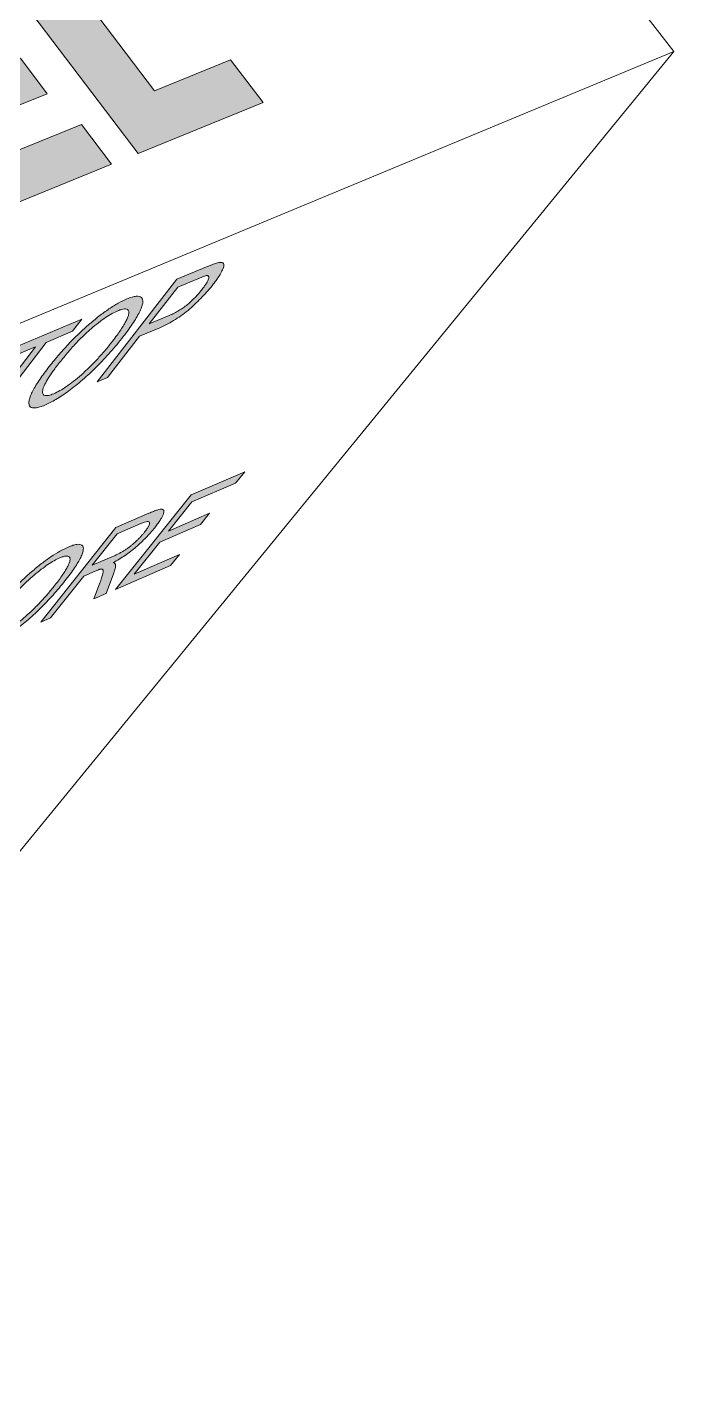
# Model space of a CAD drawing. Header units: millimetres. Extents: x 63.4 to 146.5, y -188.5 to -109.4.
# Drawn here: x 125.65 to 146.45, y -188.48 to -145.03 of the extents above; entities that cross this region are included whole.
import ezdxf

# ---------------------------------------------------------------- set-up
doc = ezdxf.new("R2010")
doc.units = ezdxf.units.MM
doc.header["$MEASUREMENT"] = 0
doc.layers.add('Ebene 1', color=7, linetype='Continuous', lineweight=0)

# ---------------------------------------------------------------- blocks, each defined once
blk = doc.blocks.new('Block_7')
at = {"layer": 'Ebene 1', "true_color": 0x1d1d1b, "transparency": 33554687}
h = blk.add_hatch(color=250, dxfattribs=at)
h.dxf.hatch_style = 2
edge = h.paths.add_edge_path()
edge.add_spline(control_points=[(131.417, -152.744), (131.417, -152.744), (130.463, -153.144), (130.463, -153.144), (130.463, -153.144), (127.901, -156.442), (127.901, -156.442), (127.901, -156.442), (128.233, -156.302), (128.233, -156.302), (128.233, -156.302), (129.267, -154.972), (129.267, -154.972), (129.267, -154.972), (129.913, -154.7), (129.913, -154.7), (130.002, -154.662), (130.088, -154.622), (130.173, -154.578), (130.257, -154.534), (130.34, -154.487), (130.42, -154.437), (130.501, -154.386), (130.579, -154.333), (130.655, -154.276), (130.732, -154.219), (130.806, -154.159), (130.879, -154.096), (130.95, -154.033), (131.02, -153.97), (131.087, -153.906), (131.154, -153.841), (131.22, -153.776), (131.283, -153.709), (131.346, -153.643), (131.407, -153.575), (131.467, -153.507), (131.526, -153.438), (131.583, -153.369), (131.638, -153.298), (131.67, -153.257), (131.7, -153.218), (131.728, -153.179), (131.756, -153.141), (131.781, -153.105), (131.804, -153.069), (131.828, -153.034), (131.849, -153.001), (131.867, -152.969), (131.886, -152.936), (131.902, -152.906), (131.916, -152.877), (131.93, -152.848), (131.942, -152.821), (131.951, -152.797), (131.961, -152.772), (131.967, -152.75), (131.972, -152.73), (131.976, -152.711), (131.977, -152.693), (131.976, -152.679), (131.975, -152.664), (131.971, -152.651), (131.965, -152.641), (131.959, -152.631), (131.951, -152.622), (131.94, -152.616), (131.929, -152.61), (131.916, -152.605), (131.9, -152.603), (131.884, -152.601), (131.866, -152.602), (131.845, -152.604), (131.824, -152.606), (131.8, -152.61), (131.774, -152.617), (131.756, -152.621), (131.736, -152.626), (131.712, -152.633), (131.688, -152.641), (131.661, -152.649), (131.632, -152.66), (131.602, -152.67), (131.569, -152.683), (131.534, -152.697), (131.498, -152.711), (131.459, -152.726), (131.417, -152.744)], knot_values=[0, 0, 0, 0, 1, 1, 1, 2, 2, 2, 3, 3, 3, 4, 4, 4, 5, 5, 5, 6, 6, 6, 7, 7, 7, 8, 8, 8, 9, 9, 9, 10, 10, 10, 11, 11, 11, 12, 12, 12, 13, 13, 13, 14, 14, 14, 15, 15, 15, 16, 16, 16, 17, 17, 17, 18, 18, 18, 19, 19, 19, 20, 20, 20, 21, 21, 21, 22, 22, 22, 23, 23, 23, 24, 24, 24, 25, 25, 25, 26, 26, 26, 27, 27, 27, 28, 28, 28, 29, 29, 29, 29], degree=3, periodic=0)
edge.add_line((131.417, -152.744), (131.417, -152.744))
edge = h.paths.add_edge_path()
edge.add_spline(control_points=[(129.571, -154.581), (129.571, -154.581), (130.492, -153.396), (130.492, -153.396), (130.492, -153.396), (131.139, -153.125), (131.139, -153.125), (131.177, -153.109), (131.211, -153.095), (131.242, -153.083), (131.273, -153.071), (131.3, -153.061), (131.324, -153.053), (131.348, -153.044), (131.369, -153.038), (131.386, -153.033), (131.403, -153.028), (131.417, -153.025), (131.428, -153.024), (131.443, -153.023), (131.455, -153.025), (131.465, -153.029), (131.475, -153.033), (131.482, -153.039), (131.487, -153.049), (131.492, -153.058), (131.494, -153.069), (131.493, -153.083), (131.493, -153.097), (131.49, -153.114), (131.484, -153.133), (131.478, -153.152), (131.469, -153.173), (131.458, -153.196), (131.446, -153.219), (131.432, -153.244), (131.416, -153.271), (131.399, -153.298), (131.38, -153.327), (131.358, -153.358), (131.336, -153.389), (131.311, -153.422), (131.284, -153.457), (131.247, -153.505), (131.209, -153.551), (131.17, -153.596), (131.131, -153.64), (131.092, -153.683), (131.052, -153.725), (131.012, -153.767), (130.971, -153.807), (130.929, -153.846), (130.888, -153.884), (130.846, -153.921), (130.803, -153.957), (130.76, -153.993), (130.715, -154.027), (130.669, -154.06), (130.623, -154.092), (130.576, -154.123), (130.528, -154.152), (130.48, -154.181), (130.43, -154.209), (130.379, -154.234), (130.328, -154.26), (130.276, -154.284), (130.222, -154.307), (130.222, -154.307), (129.571, -154.581), (129.571, -154.581)], knot_values=[0, 0, 0, 0, 1, 1, 1, 2, 2, 2, 3, 3, 3, 4, 4, 4, 5, 5, 5, 6, 6, 6, 7, 7, 7, 8, 8, 8, 9, 9, 9, 10, 10, 10, 11, 11, 11, 12, 12, 12, 13, 13, 13, 14, 14, 14, 15, 15, 15, 16, 16, 16, 17, 17, 17, 18, 18, 18, 19, 19, 19, 20, 20, 20, 21, 21, 21, 22, 22, 22, 23, 23, 23, 23], degree=3, periodic=0)
edge.add_line((129.571, -154.581), (129.571, -154.581))
h = blk.add_hatch(color=250, dxfattribs=at)
h.dxf.hatch_style = 2
edge = h.paths.add_edge_path()
edge.add_spline(control_points=[(128.861, -153.775), (128.771, -153.813), (128.678, -153.859), (128.581, -153.913), (128.484, -153.967), (128.384, -154.029), (128.28, -154.099), (128.176, -154.169), (128.069, -154.248), (127.958, -154.334), (127.848, -154.42), (127.734, -154.514), (127.617, -154.615), (127.5, -154.718), (127.384, -154.825), (127.27, -154.936), (127.155, -155.047), (127.042, -155.162), (126.931, -155.282), (126.819, -155.401), (126.709, -155.525), (126.601, -155.654), (126.492, -155.782), (126.385, -155.915), (126.28, -156.052), (126.224, -156.125), (126.172, -156.195), (126.124, -156.263), (126.075, -156.331), (126.031, -156.397), (125.991, -156.46), (125.95, -156.524), (125.913, -156.585), (125.881, -156.643), (125.848, -156.702), (125.819, -156.758), (125.793, -156.812), (125.768, -156.867), (125.748, -156.917), (125.734, -156.962), (125.719, -157.007), (125.71, -157.047), (125.707, -157.083), (125.703, -157.119), (125.705, -157.15), (125.712, -157.177), (125.72, -157.203), (125.733, -157.225), (125.751, -157.242), (125.77, -157.259), (125.793, -157.271), (125.822, -157.277), (125.851, -157.283), (125.885, -157.284), (125.925, -157.28), (125.964, -157.276), (126.008, -157.266), (126.058, -157.251), (126.107, -157.237), (126.162, -157.216), (126.221, -157.191), (126.276, -157.168), (126.333, -157.141), (126.392, -157.111), (126.451, -157.08), (126.513, -157.046), (126.577, -157.008), (126.641, -156.969), (126.707, -156.927), (126.776, -156.882), (126.845, -156.836), (126.916, -156.786), (126.989, -156.732), (127.062, -156.678), (127.137, -156.622), (127.211, -156.562), (127.285, -156.503), (127.36, -156.44), (127.435, -156.375), (127.51, -156.31), (127.586, -156.242), (127.662, -156.171), (127.738, -156.1), (127.814, -156.026), (127.891, -155.95), (127.967, -155.873), (128.042, -155.796), (128.116, -155.718), (128.189, -155.64), (128.262, -155.561), (128.332, -155.481), (128.403, -155.401), (128.472, -155.32), (128.54, -155.238), (128.608, -155.156), (128.675, -155.073), (128.74, -154.989), (128.803, -154.907), (128.863, -154.828), (128.917, -154.752), (128.972, -154.677), (129.022, -154.604), (129.067, -154.535), (129.113, -154.466), (129.153, -154.401), (129.189, -154.338), (129.225, -154.276), (129.256, -154.218), (129.281, -154.163), (129.307, -154.108), (129.328, -154.058), (129.343, -154.012), (129.357, -153.967), (129.367, -153.926), (129.371, -153.89), (129.374, -153.854), (129.373, -153.822), (129.365, -153.796), (129.358, -153.769), (129.344, -153.747), (129.325, -153.731), (129.307, -153.713), (129.284, -153.702), (129.255, -153.695), (129.227, -153.688), (129.193, -153.686), (129.154, -153.69), (129.116, -153.694), (129.072, -153.703), (129.023, -153.717), (128.974, -153.731), (128.92, -153.75), (128.861, -153.775)], knot_values=[0, 0, 0, 0, 1, 1, 1, 2, 2, 2, 3, 3, 3, 4, 4, 4, 5, 5, 5, 6, 6, 6, 7, 7, 7, 8, 8, 8, 9, 9, 9, 10, 10, 10, 11, 11, 11, 12, 12, 12, 13, 13, 13, 14, 14, 14, 15, 15, 15, 16, 16, 16, 17, 17, 17, 18, 18, 18, 19, 19, 19, 20, 20, 20, 21, 21, 21, 22, 22, 22, 23, 23, 23, 24, 24, 24, 25, 25, 25, 26, 26, 26, 27, 27, 27, 28, 28, 28, 29, 29, 29, 30, 30, 30, 31, 31, 31, 32, 32, 32, 33, 33, 33, 34, 34, 34, 35, 35, 35, 36, 36, 36, 37, 37, 37, 38, 38, 38, 39, 39, 39, 40, 40, 40, 41, 41, 41, 42, 42, 42, 43, 43, 43, 44, 44, 44, 44], degree=3, periodic=0)
edge.add_line((128.861, -153.775), (128.861, -153.775))
edge = h.paths.add_edge_path()
edge.add_spline(control_points=[(126.505, -156.823), (126.443, -156.849), (126.389, -156.867), (126.343, -156.877), (126.297, -156.887), (126.259, -156.889), (126.229, -156.883), (126.199, -156.876), (126.177, -156.862), (126.164, -156.839), (126.15, -156.817), (126.144, -156.786), (126.146, -156.747), (126.149, -156.707), (126.161, -156.66), (126.182, -156.605), (126.204, -156.55), (126.234, -156.489), (126.274, -156.419), (126.313, -156.35), (126.362, -156.273), (126.42, -156.188), (126.479, -156.104), (126.546, -156.012), (126.623, -155.911), (126.719, -155.788), (126.813, -155.67), (126.906, -155.559), (126.999, -155.448), (127.091, -155.343), (127.181, -155.245), (127.271, -155.147), (127.36, -155.055), (127.447, -154.971), (127.534, -154.886), (127.62, -154.808), (127.704, -154.737), (127.788, -154.665), (127.87, -154.599), (127.948, -154.539), (128.027, -154.478), (128.102, -154.424), (128.174, -154.376), (128.246, -154.327), (128.315, -154.284), (128.381, -154.248), (128.447, -154.211), (128.51, -154.18), (128.569, -154.155), (128.612, -154.137), (128.65, -154.124), (128.685, -154.114), (128.719, -154.104), (128.75, -154.098), (128.777, -154.096), (128.804, -154.095), (128.827, -154.097), (128.847, -154.103), (128.866, -154.108), (128.882, -154.118), (128.895, -154.132), (128.907, -154.145), (128.915, -154.163), (128.919, -154.184), (128.922, -154.205), (128.922, -154.229), (128.917, -154.258), (128.912, -154.286), (128.903, -154.319), (128.89, -154.354), (128.876, -154.39), (128.859, -154.429), (128.837, -154.472), (128.816, -154.515), (128.79, -154.561), (128.761, -154.61), (128.732, -154.66), (128.699, -154.712), (128.662, -154.767), (128.625, -154.822), (128.585, -154.88), (128.54, -154.941), (128.496, -155.002), (128.448, -155.065), (128.396, -155.132), (128.314, -155.239), (128.231, -155.341), (128.148, -155.44), (128.065, -155.538), (127.982, -155.632), (127.898, -155.722), (127.815, -155.812), (127.731, -155.898), (127.647, -155.981), (127.563, -156.063), (127.478, -156.141), (127.394, -156.215), (127.308, -156.29), (127.226, -156.359), (127.146, -156.421), (127.067, -156.484), (126.99, -156.54), (126.916, -156.591), (126.842, -156.642), (126.771, -156.686), (126.702, -156.725), (126.634, -156.763), (126.568, -156.796), (126.505, -156.823)], knot_values=[0, 0, 0, 0, 1, 1, 1, 2, 2, 2, 3, 3, 3, 4, 4, 4, 5, 5, 5, 6, 6, 6, 7, 7, 7, 8, 8, 8, 9, 9, 9, 10, 10, 10, 11, 11, 11, 12, 12, 12, 13, 13, 13, 14, 14, 14, 15, 15, 15, 16, 16, 16, 17, 17, 17, 18, 18, 18, 19, 19, 19, 20, 20, 20, 21, 21, 21, 22, 22, 22, 23, 23, 23, 24, 24, 24, 25, 25, 25, 26, 26, 26, 27, 27, 27, 28, 28, 28, 29, 29, 29, 30, 30, 30, 31, 31, 31, 32, 32, 32, 33, 33, 33, 34, 34, 34, 35, 35, 35, 36, 36, 36, 36], degree=3, periodic=0)
edge.add_line((126.505, -156.823), (126.505, -156.823))
h = blk.add_hatch(color=250, dxfattribs=at)
h.dxf.hatch_style = 2
h.paths.add_polyline_path([(127.412, -154.423), (125.37, -155.279), (125.07, -155.673), (125.92, -155.316), (123.689, -158.226), (124.029, -158.083), (126.261, -155.172), (127.11, -154.816), (127.412, -154.423)])
h = blk.add_hatch(color=250, dxfattribs=at)
h.dxf.hatch_style = 2
h.paths.add_polyline_path([(132.647, -159.334), (130.924, -160.08), (128.496, -163.119), (130.262, -162.348), (130.548, -161.991), (129.094, -162.626), (129.917, -161.597), (131.23, -161.026), (131.514, -160.671), (130.201, -161.242), (130.949, -160.307), (132.355, -159.697), (132.647, -159.334)])
h = blk.add_hatch(color=250, dxfattribs=at)
h.dxf.hatch_style = 2
edge = h.paths.add_edge_path()
edge.add_spline(control_points=[(129.566, -160.668), (129.566, -160.668), (128.5, -161.13), (128.5, -161.13), (128.5, -161.13), (126.088, -164.172), (126.088, -164.172), (126.088, -164.172), (126.404, -164.034), (126.404, -164.034), (126.404, -164.034), (127.47, -162.691), (127.47, -162.691), (127.47, -162.691), (127.839, -162.531), (127.839, -162.531), (127.859, -162.522), (127.878, -162.514), (127.895, -162.507), (127.912, -162.5), (127.927, -162.494), (127.941, -162.489), (127.954, -162.484), (127.966, -162.48), (127.976, -162.477), (127.987, -162.473), (127.995, -162.471), (128.002, -162.47), (128.012, -162.468), (128.021, -162.467), (128.029, -162.467), (128.037, -162.466), (128.044, -162.467), (128.051, -162.469), (128.058, -162.47), (128.064, -162.472), (128.069, -162.475), (128.074, -162.478), (128.079, -162.482), (128.083, -162.486), (128.088, -162.491), (128.091, -162.497), (128.093, -162.505), (128.095, -162.512), (128.096, -162.522), (128.096, -162.533), (128.096, -162.544), (128.095, -162.557), (128.092, -162.571), (128.09, -162.586), (128.087, -162.602), (128.082, -162.62), (128.078, -162.637), (128.073, -162.657), (128.067, -162.679), (128.06, -162.701), (128.053, -162.725), (128.044, -162.751), (128.036, -162.778), (128.026, -162.806), (128.015, -162.837), (128.004, -162.868), (127.992, -162.901), (127.979, -162.936), (127.979, -162.936), (127.796, -163.425), (127.796, -163.425), (127.796, -163.425), (128.191, -163.253), (128.191, -163.253), (128.191, -163.253), (128.43, -162.614), (128.43, -162.614), (128.442, -162.582), (128.452, -162.552), (128.461, -162.524), (128.469, -162.497), (128.476, -162.471), (128.481, -162.447), (128.486, -162.423), (128.489, -162.401), (128.49, -162.381), (128.491, -162.36), (128.491, -162.342), (128.489, -162.326), (128.489, -162.317), (128.487, -162.31), (128.484, -162.303), (128.48, -162.296), (128.476, -162.29), (128.47, -162.284), (128.464, -162.279), (128.457, -162.273), (128.448, -162.269), (128.44, -162.264), (128.43, -162.26), (128.42, -162.256), (128.485, -162.221), (128.55, -162.184), (128.613, -162.146), (128.676, -162.107), (128.738, -162.067), (128.799, -162.025), (128.86, -161.983), (128.92, -161.94), (128.979, -161.895), (129.038, -161.849), (129.096, -161.802), (129.152, -161.754), (129.209, -161.705), (129.264, -161.655), (129.318, -161.605), (129.371, -161.555), (129.423, -161.504), (129.474, -161.452), (129.524, -161.4), (129.572, -161.348), (129.619, -161.295), (129.666, -161.242), (129.711, -161.188), (129.754, -161.134), (129.788, -161.092), (129.818, -161.052), (129.846, -161.014), (129.874, -160.976), (129.899, -160.939), (129.921, -160.904), (129.943, -160.87), (129.963, -160.837), (129.979, -160.805), (129.996, -160.774), (130.01, -160.744), (130.022, -160.716), (130.033, -160.689), (130.041, -160.665), (130.045, -160.644), (130.049, -160.622), (130.05, -160.604), (130.047, -160.589), (130.045, -160.575), (130.039, -160.563), (130.029, -160.555), (130.019, -160.546), (130.006, -160.541), (129.99, -160.539), (129.973, -160.537), (129.951, -160.539), (129.925, -160.543), (129.899, -160.548), (129.869, -160.555), (129.834, -160.566), (129.798, -160.577), (129.759, -160.591), (129.714, -160.608), (129.67, -160.625), (129.62, -160.645), (129.566, -160.668)], knot_values=[0, 0, 0, 0, 1, 1, 1, 2, 2, 2, 3, 3, 3, 4, 4, 4, 5, 5, 5, 6, 6, 6, 7, 7, 7, 8, 8, 8, 9, 9, 9, 10, 10, 10, 11, 11, 11, 12, 12, 12, 13, 13, 13, 14, 14, 14, 15, 15, 15, 16, 16, 16, 17, 17, 17, 18, 18, 18, 19, 19, 19, 20, 20, 20, 21, 21, 21, 22, 22, 22, 23, 23, 23, 24, 24, 24, 25, 25, 25, 26, 26, 26, 27, 27, 27, 28, 28, 28, 29, 29, 29, 30, 30, 30, 31, 31, 31, 32, 32, 32, 33, 33, 33, 34, 34, 34, 35, 35, 35, 36, 36, 36, 37, 37, 37, 38, 38, 38, 39, 39, 39, 40, 40, 40, 41, 41, 41, 42, 42, 42, 43, 43, 43, 44, 44, 44, 45, 45, 45, 46, 46, 46, 47, 47, 47, 48, 48, 48, 49, 49, 49, 50, 50, 50, 51, 51, 51, 52, 52, 52, 52], degree=3, periodic=0)
edge.add_line((129.566, -160.668), (129.566, -160.668))
edge = h.paths.add_edge_path()
edge.add_spline(control_points=[(127.745, -162.344), (127.745, -162.344), (128.549, -161.331), (128.549, -161.331), (128.549, -161.331), (129.309, -161.002), (129.309, -161.002), (129.354, -160.982), (129.393, -160.967), (129.427, -160.956), (129.461, -160.946), (129.49, -160.939), (129.513, -160.936), (129.536, -160.934), (129.554, -160.936), (129.567, -160.942), (129.58, -160.948), (129.587, -160.958), (129.59, -160.972), (129.592, -160.987), (129.59, -161.004), (129.584, -161.024), (129.578, -161.044), (129.568, -161.066), (129.555, -161.091), (129.541, -161.117), (129.524, -161.145), (129.503, -161.175), (129.482, -161.206), (129.457, -161.24), (129.428, -161.276), (129.408, -161.301), (129.387, -161.326), (129.366, -161.35), (129.344, -161.375), (129.322, -161.4), (129.298, -161.425), (129.275, -161.45), (129.25, -161.476), (129.225, -161.501), (129.199, -161.527), (129.173, -161.552), (129.145, -161.578), (129.118, -161.604), (129.091, -161.629), (129.063, -161.652), (129.036, -161.676), (129.008, -161.699), (128.981, -161.721), (128.953, -161.743), (128.926, -161.764), (128.898, -161.784), (128.87, -161.804), (128.842, -161.823), (128.814, -161.842), (128.786, -161.86), (128.757, -161.878), (128.727, -161.896), (128.697, -161.914), (128.665, -161.932), (128.633, -161.949), (128.601, -161.966), (128.568, -161.983), (128.534, -161.999), (128.5, -162.015), (128.465, -162.031), (128.429, -162.047), (128.429, -162.047), (127.745, -162.344), (127.745, -162.344)], knot_values=[0, 0, 0, 0, 1, 1, 1, 2, 2, 2, 3, 3, 3, 4, 4, 4, 5, 5, 5, 6, 6, 6, 7, 7, 7, 8, 8, 8, 9, 9, 9, 10, 10, 10, 11, 11, 11, 12, 12, 12, 13, 13, 13, 14, 14, 14, 15, 15, 15, 16, 16, 16, 17, 17, 17, 18, 18, 18, 19, 19, 19, 20, 20, 20, 21, 21, 21, 22, 22, 22, 23, 23, 23, 23], degree=3, periodic=0)
edge.add_line((127.745, -162.344), (127.745, -162.344))
h = blk.add_hatch(color=250, dxfattribs=at)
h.dxf.hatch_style = 2
edge = h.paths.add_edge_path()
edge.add_spline(control_points=[(126.968, -161.759), (126.882, -161.796), (126.794, -161.841), (126.702, -161.892), (126.61, -161.944), (126.515, -162.003), (126.416, -162.069), (126.318, -162.136), (126.216, -162.209), (126.112, -162.29), (126.007, -162.371), (125.899, -162.459), (125.788, -162.554), (125.677, -162.65), (125.568, -162.75), (125.46, -162.853), (125.351, -162.957), (125.245, -163.064), (125.14, -163.175), (125.035, -163.286), (124.931, -163.401), (124.829, -163.519), (124.728, -163.638), (124.627, -163.76), (124.528, -163.886), (124.476, -163.952), (124.427, -164.017), (124.381, -164.08), (124.336, -164.142), (124.294, -164.203), (124.256, -164.261), (124.218, -164.319), (124.183, -164.375), (124.152, -164.429), (124.121, -164.482), (124.094, -164.534), (124.07, -164.583), (124.047, -164.632), (124.028, -164.678), (124.015, -164.718), (124.002, -164.759), (123.993, -164.796), (123.991, -164.828), (123.988, -164.86), (123.99, -164.887), (123.997, -164.911), (124.005, -164.934), (124.017, -164.953), (124.035, -164.968), (124.054, -164.982), (124.077, -164.992), (124.104, -164.996), (124.132, -165.001), (124.164, -165.001), (124.202, -164.996), (124.239, -164.991), (124.28, -164.981), (124.327, -164.967), (124.374, -164.952), (124.426, -164.932), (124.483, -164.907), (124.535, -164.884), (124.59, -164.858), (124.646, -164.828), (124.703, -164.798), (124.762, -164.765), (124.823, -164.728), (124.884, -164.691), (124.947, -164.651), (125.012, -164.607), (125.077, -164.563), (125.144, -164.516), (125.214, -164.466), (125.284, -164.415), (125.354, -164.361), (125.424, -164.306), (125.495, -164.25), (125.566, -164.191), (125.637, -164.131), (125.708, -164.07), (125.779, -164.007), (125.85, -163.941), (125.922, -163.875), (125.994, -163.806), (126.066, -163.735), (126.139, -163.664), (126.21, -163.592), (126.279, -163.519), (126.349, -163.447), (126.417, -163.373), (126.484, -163.299), (126.551, -163.225), (126.616, -163.15), (126.679, -163.075), (126.743, -162.999), (126.805, -162.923), (126.866, -162.847), (126.926, -162.77), (126.982, -162.697), (127.034, -162.627), (127.086, -162.557), (127.133, -162.491), (127.175, -162.427), (127.218, -162.364), (127.256, -162.304), (127.289, -162.248), (127.322, -162.191), (127.35, -162.138), (127.374, -162.089), (127.398, -162.039), (127.417, -161.993), (127.431, -161.951), (127.445, -161.91), (127.454, -161.873), (127.457, -161.84), (127.461, -161.807), (127.459, -161.779), (127.452, -161.756), (127.444, -161.732), (127.432, -161.713), (127.414, -161.699), (127.396, -161.684), (127.373, -161.675), (127.345, -161.67), (127.317, -161.666), (127.285, -161.666), (127.248, -161.671), (127.211, -161.676), (127.169, -161.686), (127.122, -161.701), (127.075, -161.716), (127.024, -161.735), (126.968, -161.759)], knot_values=[0, 0, 0, 0, 1, 1, 1, 2, 2, 2, 3, 3, 3, 4, 4, 4, 5, 5, 5, 6, 6, 6, 7, 7, 7, 8, 8, 8, 9, 9, 9, 10, 10, 10, 11, 11, 11, 12, 12, 12, 13, 13, 13, 14, 14, 14, 15, 15, 15, 16, 16, 16, 17, 17, 17, 18, 18, 18, 19, 19, 19, 20, 20, 20, 21, 21, 21, 22, 22, 22, 23, 23, 23, 24, 24, 24, 25, 25, 25, 26, 26, 26, 27, 27, 27, 28, 28, 28, 29, 29, 29, 30, 30, 30, 31, 31, 31, 32, 32, 32, 33, 33, 33, 34, 34, 34, 35, 35, 35, 36, 36, 36, 37, 37, 37, 38, 38, 38, 39, 39, 39, 40, 40, 40, 41, 41, 41, 42, 42, 42, 43, 43, 43, 44, 44, 44, 44], degree=3, periodic=0)
edge.add_line((126.968, -161.759), (126.968, -161.759))
edge = h.paths.add_edge_path()
edge.add_spline(control_points=[(124.749, -164.568), (124.69, -164.593), (124.639, -164.611), (124.595, -164.622), (124.552, -164.632), (124.516, -164.635), (124.488, -164.63), (124.459, -164.625), (124.439, -164.613), (124.426, -164.593), (124.413, -164.573), (124.407, -164.545), (124.409, -164.51), (124.411, -164.475), (124.422, -164.433), (124.441, -164.383), (124.46, -164.334), (124.488, -164.278), (124.525, -164.215), (124.562, -164.151), (124.607, -164.081), (124.662, -164.004), (124.716, -163.926), (124.779, -163.842), (124.851, -163.75), (124.941, -163.636), (125.03, -163.527), (125.118, -163.424), (125.206, -163.321), (125.292, -163.224), (125.377, -163.134), (125.462, -163.043), (125.546, -162.958), (125.629, -162.879), (125.711, -162.8), (125.792, -162.726), (125.872, -162.659), (125.953, -162.592), (126.03, -162.529), (126.105, -162.473), (126.179, -162.416), (126.25, -162.365), (126.319, -162.319), (126.387, -162.273), (126.453, -162.232), (126.516, -162.196), (126.579, -162.161), (126.638, -162.131), (126.696, -162.106), (126.735, -162.089), (126.772, -162.075), (126.804, -162.066), (126.837, -162.056), (126.866, -162.049), (126.892, -162.047), (126.918, -162.044), (126.94, -162.045), (126.959, -162.05), (126.977, -162.054), (126.993, -162.062), (127.005, -162.074), (127.017, -162.085), (127.025, -162.1), (127.028, -162.119), (127.032, -162.138), (127.032, -162.16), (127.028, -162.185), (127.024, -162.211), (127.016, -162.239), (127.004, -162.272), (126.992, -162.304), (126.976, -162.339), (126.957, -162.378), (126.936, -162.418), (126.912, -162.46), (126.885, -162.505), (126.857, -162.55), (126.826, -162.598), (126.792, -162.648), (126.757, -162.699), (126.719, -162.752), (126.677, -162.809), (126.636, -162.865), (126.59, -162.924), (126.541, -162.986), (126.464, -163.084), (126.386, -163.178), (126.308, -163.269), (126.23, -163.359), (126.151, -163.447), (126.072, -163.531), (125.993, -163.614), (125.914, -163.695), (125.834, -163.772), (125.754, -163.848), (125.674, -163.922), (125.593, -163.992), (125.512, -164.062), (125.434, -164.126), (125.359, -164.185), (125.283, -164.244), (125.21, -164.297), (125.14, -164.345), (125.07, -164.393), (125.002, -164.435), (124.937, -164.472), (124.872, -164.51), (124.809, -164.541), (124.749, -164.568)], knot_values=[0, 0, 0, 0, 1, 1, 1, 2, 2, 2, 3, 3, 3, 4, 4, 4, 5, 5, 5, 6, 6, 6, 7, 7, 7, 8, 8, 8, 9, 9, 9, 10, 10, 10, 11, 11, 11, 12, 12, 12, 13, 13, 13, 14, 14, 14, 15, 15, 15, 16, 16, 16, 17, 17, 17, 18, 18, 18, 19, 19, 19, 20, 20, 20, 21, 21, 21, 22, 22, 22, 23, 23, 23, 24, 24, 24, 25, 25, 25, 26, 26, 26, 27, 27, 27, 28, 28, 28, 29, 29, 29, 30, 30, 30, 31, 31, 31, 32, 32, 32, 33, 33, 33, 34, 34, 34, 35, 35, 35, 36, 36, 36, 36], degree=3, periodic=0)
edge.add_line((124.749, -164.568), (124.749, -164.568))
at = {"layer": 'Ebene 1'}
for points in [[(127.412, -154.423), (125.37, -155.279), (125.07, -155.673), (125.92, -155.316), (123.689, -158.226), (124.029, -158.083), (126.261, -155.172), (127.11, -154.816), (127.412, -154.423)], [(132.647, -159.334), (130.924, -160.08), (128.496, -163.119), (130.262, -162.348), (130.548, -161.991), (129.094, -162.626), (129.917, -161.597), (131.23, -161.026), (131.514, -160.671), (130.201, -161.242), (130.949, -160.307), (132.355, -159.697), (132.647, -159.334)]]:
    blk.add_lwpolyline(points, dxfattribs=at)
for points, knots in [([(131.417, -152.744), (131.417, -152.744), (130.463, -153.144), (130.463, -153.144), (130.463, -153.144), (127.901, -156.442), (127.901, -156.442), (127.901, -156.442), (128.233, -156.302), (128.233, -156.302), (128.233, -156.302), (129.267, -154.972), (129.267, -154.972), (129.267, -154.972), (129.913, -154.7), (129.913, -154.7), (130.002, -154.662), (130.088, -154.622), (130.173, -154.578), (130.257, -154.534), (130.34, -154.487), (130.42, -154.437), (130.501, -154.386), (130.579, -154.333), (130.655, -154.276), (130.732, -154.219), (130.806, -154.159), (130.879, -154.096), (130.95, -154.033), (131.02, -153.97), (131.087, -153.906), (131.154, -153.841), (131.22, -153.776), (131.283, -153.709), (131.346, -153.643), (131.407, -153.575), (131.467, -153.507), (131.526, -153.438), (131.583, -153.369), (131.638, -153.298), (131.67, -153.257), (131.7, -153.218), (131.728, -153.179), (131.756, -153.141), (131.781, -153.105), (131.804, -153.069), (131.828, -153.034), (131.849, -153.001), (131.867, -152.969), (131.886, -152.936), (131.902, -152.906), (131.916, -152.877), (131.93, -152.848), (131.942, -152.821), (131.951, -152.797), (131.961, -152.772), (131.967, -152.75), (131.972, -152.73), (131.976, -152.711), (131.977, -152.693), (131.976, -152.679), (131.975, -152.664), (131.971, -152.651), (131.965, -152.641), (131.959, -152.631), (131.951, -152.622), (131.94, -152.616), (131.929, -152.61), (131.916, -152.605), (131.9, -152.603), (131.884, -152.601), (131.866, -152.602), (131.845, -152.604), (131.824, -152.606), (131.8, -152.61), (131.774, -152.617), (131.756, -152.621), (131.736, -152.626), (131.712, -152.633), (131.688, -152.641), (131.661, -152.649), (131.632, -152.66), (131.602, -152.67), (131.569, -152.683), (131.534, -152.697), (131.498, -152.711), (131.459, -152.726), (131.417, -152.744)], [0, 0, 0, 0, 1, 1, 1, 2, 2, 2, 3, 3, 3, 4, 4, 4, 5, 5, 5, 6, 6, 6, 7, 7, 7, 8, 8, 8, 9, 9, 9, 10, 10, 10, 11, 11, 11, 12, 12, 12, 13, 13, 13, 14, 14, 14, 15, 15, 15, 16, 16, 16, 17, 17, 17, 18, 18, 18, 19, 19, 19, 20, 20, 20, 21, 21, 21, 22, 22, 22, 23, 23, 23, 24, 24, 24, 25, 25, 25, 26, 26, 26, 27, 27, 27, 28, 28, 28, 29, 29, 29, 29]), ([(129.571, -154.581), (129.571, -154.581), (130.492, -153.396), (130.492, -153.396), (130.492, -153.396), (131.139, -153.125), (131.139, -153.125), (131.177, -153.109), (131.211, -153.095), (131.242, -153.083), (131.273, -153.071), (131.3, -153.061), (131.324, -153.053), (131.348, -153.044), (131.369, -153.038), (131.386, -153.033), (131.403, -153.028), (131.417, -153.025), (131.428, -153.024), (131.443, -153.023), (131.455, -153.025), (131.465, -153.029), (131.475, -153.033), (131.482, -153.039), (131.487, -153.049), (131.492, -153.058), (131.494, -153.069), (131.493, -153.083), (131.493, -153.097), (131.49, -153.114), (131.484, -153.133), (131.478, -153.152), (131.469, -153.173), (131.458, -153.196), (131.446, -153.219), (131.432, -153.244), (131.416, -153.271), (131.399, -153.298), (131.38, -153.327), (131.358, -153.358), (131.336, -153.389), (131.311, -153.422), (131.284, -153.457), (131.247, -153.505), (131.209, -153.551), (131.17, -153.596), (131.131, -153.64), (131.092, -153.683), (131.052, -153.725), (131.012, -153.767), (130.971, -153.807), (130.929, -153.846), (130.888, -153.884), (130.846, -153.921), (130.803, -153.957), (130.76, -153.993), (130.715, -154.027), (130.669, -154.06), (130.623, -154.092), (130.576, -154.123), (130.528, -154.152), (130.48, -154.181), (130.43, -154.209), (130.379, -154.234), (130.328, -154.26), (130.276, -154.284), (130.222, -154.307), (130.222, -154.307), (129.571, -154.581), (129.571, -154.581)], [0, 0, 0, 0, 1, 1, 1, 2, 2, 2, 3, 3, 3, 4, 4, 4, 5, 5, 5, 6, 6, 6, 7, 7, 7, 8, 8, 8, 9, 9, 9, 10, 10, 10, 11, 11, 11, 12, 12, 12, 13, 13, 13, 14, 14, 14, 15, 15, 15, 16, 16, 16, 17, 17, 17, 18, 18, 18, 19, 19, 19, 20, 20, 20, 21, 21, 21, 22, 22, 22, 23, 23, 23, 23]), ([(128.861, -153.775), (128.771, -153.813), (128.678, -153.859), (128.581, -153.913), (128.484, -153.967), (128.384, -154.029), (128.28, -154.099), (128.176, -154.169), (128.069, -154.248), (127.958, -154.334), (127.848, -154.42), (127.734, -154.514), (127.617, -154.615), (127.5, -154.718), (127.384, -154.825), (127.27, -154.936), (127.155, -155.047), (127.042, -155.162), (126.931, -155.282), (126.819, -155.401), (126.709, -155.525), (126.601, -155.654), (126.492, -155.782), (126.385, -155.915), (126.28, -156.052), (126.224, -156.125), (126.172, -156.195), (126.124, -156.263), (126.075, -156.331), (126.031, -156.397), (125.991, -156.46), (125.95, -156.524), (125.913, -156.585), (125.881, -156.643), (125.848, -156.702), (125.819, -156.758), (125.793, -156.812), (125.768, -156.867), (125.748, -156.917), (125.734, -156.962), (125.719, -157.007), (125.71, -157.047), (125.707, -157.083), (125.703, -157.119), (125.705, -157.15), (125.712, -157.177), (125.72, -157.203), (125.733, -157.225), (125.751, -157.242), (125.77, -157.259), (125.793, -157.271), (125.822, -157.277), (125.851, -157.283), (125.885, -157.284), (125.925, -157.28), (125.964, -157.276), (126.008, -157.266), (126.058, -157.251), (126.107, -157.237), (126.162, -157.216), (126.221, -157.191), (126.276, -157.168), (126.333, -157.141), (126.392, -157.111), (126.451, -157.08), (126.513, -157.046), (126.577, -157.008), (126.641, -156.969), (126.707, -156.927), (126.776, -156.882), (126.845, -156.836), (126.916, -156.786), (126.989, -156.732), (127.062, -156.678), (127.137, -156.622), (127.211, -156.562), (127.285, -156.503), (127.36, -156.44), (127.435, -156.375), (127.51, -156.31), (127.586, -156.242), (127.662, -156.171), (127.738, -156.1), (127.814, -156.026), (127.891, -155.95), (127.967, -155.873), (128.042, -155.796), (128.116, -155.718), (128.189, -155.64), (128.262, -155.561), (128.332, -155.481), (128.403, -155.401), (128.472, -155.32), (128.54, -155.238), (128.608, -155.156), (128.675, -155.073), (128.74, -154.989), (128.803, -154.907), (128.863, -154.828), (128.917, -154.752), (128.972, -154.677), (129.022, -154.604), (129.067, -154.535), (129.113, -154.466), (129.153, -154.401), (129.189, -154.338), (129.225, -154.276), (129.256, -154.218), (129.281, -154.163), (129.307, -154.108), (129.328, -154.058), (129.343, -154.012), (129.357, -153.967), (129.367, -153.926), (129.371, -153.89), (129.374, -153.854), (129.373, -153.822), (129.365, -153.796), (129.358, -153.769), (129.344, -153.747), (129.325, -153.731), (129.307, -153.713), (129.284, -153.702), (129.255, -153.695), (129.227, -153.688), (129.193, -153.686), (129.154, -153.69), (129.116, -153.694), (129.072, -153.703), (129.023, -153.717), (128.974, -153.731), (128.92, -153.75), (128.861, -153.775)], [0, 0, 0, 0, 1, 1, 1, 2, 2, 2, 3, 3, 3, 4, 4, 4, 5, 5, 5, 6, 6, 6, 7, 7, 7, 8, 8, 8, 9, 9, 9, 10, 10, 10, 11, 11, 11, 12, 12, 12, 13, 13, 13, 14, 14, 14, 15, 15, 15, 16, 16, 16, 17, 17, 17, 18, 18, 18, 19, 19, 19, 20, 20, 20, 21, 21, 21, 22, 22, 22, 23, 23, 23, 24, 24, 24, 25, 25, 25, 26, 26, 26, 27, 27, 27, 28, 28, 28, 29, 29, 29, 30, 30, 30, 31, 31, 31, 32, 32, 32, 33, 33, 33, 34, 34, 34, 35, 35, 35, 36, 36, 36, 37, 37, 37, 38, 38, 38, 39, 39, 39, 40, 40, 40, 41, 41, 41, 42, 42, 42, 43, 43, 43, 44, 44, 44, 44]), ([(126.505, -156.823), (126.443, -156.849), (126.389, -156.867), (126.343, -156.877), (126.297, -156.887), (126.259, -156.889), (126.229, -156.883), (126.199, -156.876), (126.177, -156.862), (126.164, -156.839), (126.15, -156.817), (126.144, -156.786), (126.146, -156.747), (126.149, -156.707), (126.161, -156.66), (126.182, -156.605), (126.204, -156.55), (126.234, -156.489), (126.274, -156.419), (126.313, -156.35), (126.362, -156.273), (126.42, -156.188), (126.479, -156.104), (126.546, -156.012), (126.623, -155.911), (126.719, -155.788), (126.813, -155.67), (126.906, -155.559), (126.999, -155.448), (127.091, -155.343), (127.181, -155.245), (127.271, -155.147), (127.36, -155.055), (127.447, -154.971), (127.534, -154.886), (127.62, -154.808), (127.704, -154.737), (127.788, -154.665), (127.87, -154.599), (127.948, -154.539), (128.027, -154.478), (128.102, -154.424), (128.174, -154.376), (128.246, -154.327), (128.315, -154.284), (128.381, -154.248), (128.447, -154.211), (128.51, -154.18), (128.569, -154.155), (128.612, -154.137), (128.65, -154.124), (128.685, -154.114), (128.719, -154.104), (128.75, -154.098), (128.777, -154.096), (128.804, -154.095), (128.827, -154.097), (128.847, -154.103), (128.866, -154.108), (128.882, -154.118), (128.895, -154.132), (128.907, -154.145), (128.915, -154.163), (128.919, -154.184), (128.922, -154.205), (128.922, -154.229), (128.917, -154.258), (128.912, -154.286), (128.903, -154.319), (128.89, -154.354), (128.876, -154.39), (128.859, -154.429), (128.837, -154.472), (128.816, -154.515), (128.79, -154.561), (128.761, -154.61), (128.732, -154.66), (128.699, -154.712), (128.662, -154.767), (128.625, -154.822), (128.585, -154.88), (128.54, -154.941), (128.496, -155.002), (128.448, -155.065), (128.396, -155.132), (128.314, -155.239), (128.231, -155.341), (128.148, -155.44), (128.065, -155.538), (127.982, -155.632), (127.898, -155.722), (127.815, -155.812), (127.731, -155.898), (127.647, -155.981), (127.563, -156.063), (127.478, -156.141), (127.394, -156.215), (127.308, -156.29), (127.226, -156.359), (127.146, -156.421), (127.067, -156.484), (126.99, -156.54), (126.916, -156.591), (126.842, -156.642), (126.771, -156.686), (126.702, -156.725), (126.634, -156.763), (126.568, -156.796), (126.505, -156.823)], [0, 0, 0, 0, 1, 1, 1, 2, 2, 2, 3, 3, 3, 4, 4, 4, 5, 5, 5, 6, 6, 6, 7, 7, 7, 8, 8, 8, 9, 9, 9, 10, 10, 10, 11, 11, 11, 12, 12, 12, 13, 13, 13, 14, 14, 14, 15, 15, 15, 16, 16, 16, 17, 17, 17, 18, 18, 18, 19, 19, 19, 20, 20, 20, 21, 21, 21, 22, 22, 22, 23, 23, 23, 24, 24, 24, 25, 25, 25, 26, 26, 26, 27, 27, 27, 28, 28, 28, 29, 29, 29, 30, 30, 30, 31, 31, 31, 32, 32, 32, 33, 33, 33, 34, 34, 34, 35, 35, 35, 36, 36, 36, 36]), ([(129.566, -160.668), (129.566, -160.668), (128.5, -161.13), (128.5, -161.13), (128.5, -161.13), (126.088, -164.172), (126.088, -164.172), (126.088, -164.172), (126.404, -164.034), (126.404, -164.034), (126.404, -164.034), (127.47, -162.691), (127.47, -162.691), (127.47, -162.691), (127.839, -162.531), (127.839, -162.531), (127.859, -162.522), (127.878, -162.514), (127.895, -162.507), (127.912, -162.5), (127.927, -162.494), (127.941, -162.489), (127.954, -162.484), (127.966, -162.48), (127.976, -162.477), (127.987, -162.473), (127.995, -162.471), (128.002, -162.47), (128.012, -162.468), (128.021, -162.467), (128.029, -162.467), (128.037, -162.466), (128.044, -162.467), (128.051, -162.469), (128.058, -162.47), (128.064, -162.472), (128.069, -162.475), (128.074, -162.478), (128.079, -162.482), (128.083, -162.486), (128.088, -162.491), (128.091, -162.497), (128.093, -162.505), (128.095, -162.512), (128.096, -162.522), (128.096, -162.533), (128.096, -162.544), (128.095, -162.557), (128.092, -162.571), (128.09, -162.586), (128.087, -162.602), (128.082, -162.62), (128.078, -162.637), (128.073, -162.657), (128.067, -162.679), (128.06, -162.701), (128.053, -162.725), (128.044, -162.751), (128.036, -162.778), (128.026, -162.806), (128.015, -162.837), (128.004, -162.868), (127.992, -162.901), (127.979, -162.936), (127.979, -162.936), (127.796, -163.425), (127.796, -163.425), (127.796, -163.425), (128.191, -163.253), (128.191, -163.253), (128.191, -163.253), (128.43, -162.614), (128.43, -162.614), (128.442, -162.582), (128.452, -162.552), (128.461, -162.524), (128.469, -162.497), (128.476, -162.471), (128.481, -162.447), (128.486, -162.423), (128.489, -162.401), (128.49, -162.381), (128.491, -162.36), (128.491, -162.342), (128.489, -162.326), (128.489, -162.317), (128.487, -162.31), (128.484, -162.303), (128.48, -162.296), (128.476, -162.29), (128.47, -162.284), (128.464, -162.279), (128.457, -162.273), (128.448, -162.269), (128.44, -162.264), (128.43, -162.26), (128.42, -162.256), (128.485, -162.221), (128.55, -162.184), (128.613, -162.146), (128.676, -162.107), (128.738, -162.067), (128.799, -162.025), (128.86, -161.983), (128.92, -161.94), (128.979, -161.895), (129.038, -161.849), (129.096, -161.802), (129.152, -161.754), (129.209, -161.705), (129.264, -161.655), (129.318, -161.605), (129.371, -161.555), (129.423, -161.504), (129.474, -161.452), (129.524, -161.4), (129.572, -161.348), (129.619, -161.295), (129.666, -161.242), (129.711, -161.188), (129.754, -161.134), (129.788, -161.092), (129.818, -161.052), (129.846, -161.014), (129.874, -160.976), (129.899, -160.939), (129.921, -160.904), (129.943, -160.87), (129.963, -160.837), (129.979, -160.805), (129.996, -160.774), (130.01, -160.744), (130.022, -160.716), (130.033, -160.689), (130.041, -160.665), (130.045, -160.644), (130.049, -160.622), (130.05, -160.604), (130.047, -160.589), (130.045, -160.575), (130.039, -160.563), (130.029, -160.555), (130.019, -160.546), (130.006, -160.541), (129.99, -160.539), (129.973, -160.537), (129.951, -160.539), (129.925, -160.543), (129.899, -160.548), (129.869, -160.555), (129.834, -160.566), (129.798, -160.577), (129.759, -160.591), (129.714, -160.608), (129.67, -160.625), (129.62, -160.645), (129.566, -160.668)], [0, 0, 0, 0, 1, 1, 1, 2, 2, 2, 3, 3, 3, 4, 4, 4, 5, 5, 5, 6, 6, 6, 7, 7, 7, 8, 8, 8, 9, 9, 9, 10, 10, 10, 11, 11, 11, 12, 12, 12, 13, 13, 13, 14, 14, 14, 15, 15, 15, 16, 16, 16, 17, 17, 17, 18, 18, 18, 19, 19, 19, 20, 20, 20, 21, 21, 21, 22, 22, 22, 23, 23, 23, 24, 24, 24, 25, 25, 25, 26, 26, 26, 27, 27, 27, 28, 28, 28, 29, 29, 29, 30, 30, 30, 31, 31, 31, 32, 32, 32, 33, 33, 33, 34, 34, 34, 35, 35, 35, 36, 36, 36, 37, 37, 37, 38, 38, 38, 39, 39, 39, 40, 40, 40, 41, 41, 41, 42, 42, 42, 43, 43, 43, 44, 44, 44, 45, 45, 45, 46, 46, 46, 47, 47, 47, 48, 48, 48, 49, 49, 49, 50, 50, 50, 51, 51, 51, 52, 52, 52, 52]), ([(127.745, -162.344), (127.745, -162.344), (128.549, -161.331), (128.549, -161.331), (128.549, -161.331), (129.309, -161.002), (129.309, -161.002), (129.354, -160.982), (129.393, -160.967), (129.427, -160.956), (129.461, -160.946), (129.49, -160.939), (129.513, -160.936), (129.536, -160.934), (129.554, -160.936), (129.567, -160.942), (129.58, -160.948), (129.587, -160.958), (129.59, -160.972), (129.592, -160.987), (129.59, -161.004), (129.584, -161.024), (129.578, -161.044), (129.568, -161.066), (129.555, -161.091), (129.541, -161.117), (129.524, -161.145), (129.503, -161.175), (129.482, -161.206), (129.457, -161.24), (129.428, -161.276), (129.408, -161.301), (129.387, -161.326), (129.366, -161.35), (129.344, -161.375), (129.322, -161.4), (129.298, -161.425), (129.275, -161.45), (129.25, -161.476), (129.225, -161.501), (129.199, -161.527), (129.173, -161.552), (129.145, -161.578), (129.118, -161.604), (129.091, -161.629), (129.063, -161.652), (129.036, -161.676), (129.008, -161.699), (128.981, -161.721), (128.953, -161.743), (128.926, -161.764), (128.898, -161.784), (128.87, -161.804), (128.842, -161.823), (128.814, -161.842), (128.786, -161.86), (128.757, -161.878), (128.727, -161.896), (128.697, -161.914), (128.665, -161.932), (128.633, -161.949), (128.601, -161.966), (128.568, -161.983), (128.534, -161.999), (128.5, -162.015), (128.465, -162.031), (128.429, -162.047), (128.429, -162.047), (127.745, -162.344), (127.745, -162.344)], [0, 0, 0, 0, 1, 1, 1, 2, 2, 2, 3, 3, 3, 4, 4, 4, 5, 5, 5, 6, 6, 6, 7, 7, 7, 8, 8, 8, 9, 9, 9, 10, 10, 10, 11, 11, 11, 12, 12, 12, 13, 13, 13, 14, 14, 14, 15, 15, 15, 16, 16, 16, 17, 17, 17, 18, 18, 18, 19, 19, 19, 20, 20, 20, 21, 21, 21, 22, 22, 22, 23, 23, 23, 23]), ([(126.968, -161.759), (126.882, -161.796), (126.794, -161.841), (126.702, -161.892), (126.61, -161.944), (126.515, -162.003), (126.416, -162.069), (126.318, -162.136), (126.216, -162.209), (126.112, -162.29), (126.007, -162.371), (125.899, -162.459), (125.788, -162.554), (125.677, -162.65), (125.568, -162.75), (125.46, -162.853), (125.351, -162.957), (125.245, -163.064), (125.14, -163.175), (125.035, -163.286), (124.931, -163.401), (124.829, -163.519), (124.728, -163.638), (124.627, -163.76), (124.528, -163.886), (124.476, -163.952), (124.427, -164.017), (124.381, -164.08), (124.336, -164.142), (124.294, -164.203), (124.256, -164.261), (124.218, -164.319), (124.183, -164.375), (124.152, -164.429), (124.121, -164.482), (124.094, -164.534), (124.07, -164.583), (124.047, -164.632), (124.028, -164.678), (124.015, -164.718), (124.002, -164.759), (123.993, -164.796), (123.991, -164.828), (123.988, -164.86), (123.99, -164.887), (123.997, -164.911), (124.005, -164.934), (124.017, -164.953), (124.035, -164.968), (124.054, -164.982), (124.077, -164.992), (124.104, -164.996), (124.132, -165.001), (124.164, -165.001), (124.202, -164.996), (124.239, -164.991), (124.28, -164.981), (124.327, -164.967), (124.374, -164.952), (124.426, -164.932), (124.483, -164.907), (124.535, -164.884), (124.59, -164.858), (124.646, -164.828), (124.703, -164.798), (124.762, -164.765), (124.823, -164.728), (124.884, -164.691), (124.947, -164.651), (125.012, -164.607), (125.077, -164.563), (125.144, -164.516), (125.214, -164.466), (125.284, -164.415), (125.354, -164.361), (125.424, -164.306), (125.495, -164.25), (125.566, -164.191), (125.637, -164.131), (125.708, -164.07), (125.779, -164.007), (125.85, -163.941), (125.922, -163.875), (125.994, -163.806), (126.066, -163.735), (126.139, -163.664), (126.21, -163.592), (126.279, -163.519), (126.349, -163.447), (126.417, -163.373), (126.484, -163.299), (126.551, -163.225), (126.616, -163.15), (126.679, -163.075), (126.743, -162.999), (126.805, -162.923), (126.866, -162.847), (126.926, -162.77), (126.982, -162.697), (127.034, -162.627), (127.086, -162.557), (127.133, -162.491), (127.175, -162.427), (127.218, -162.364), (127.256, -162.304), (127.289, -162.248), (127.322, -162.191), (127.35, -162.138), (127.374, -162.089), (127.398, -162.039), (127.417, -161.993), (127.431, -161.951), (127.445, -161.91), (127.454, -161.873), (127.457, -161.84), (127.461, -161.807), (127.459, -161.779), (127.452, -161.756), (127.444, -161.732), (127.432, -161.713), (127.414, -161.699), (127.396, -161.684), (127.373, -161.675), (127.345, -161.67), (127.317, -161.666), (127.285, -161.666), (127.248, -161.671), (127.211, -161.676), (127.169, -161.686), (127.122, -161.701), (127.075, -161.716), (127.024, -161.735), (126.968, -161.759)], [0, 0, 0, 0, 1, 1, 1, 2, 2, 2, 3, 3, 3, 4, 4, 4, 5, 5, 5, 6, 6, 6, 7, 7, 7, 8, 8, 8, 9, 9, 9, 10, 10, 10, 11, 11, 11, 12, 12, 12, 13, 13, 13, 14, 14, 14, 15, 15, 15, 16, 16, 16, 17, 17, 17, 18, 18, 18, 19, 19, 19, 20, 20, 20, 21, 21, 21, 22, 22, 22, 23, 23, 23, 24, 24, 24, 25, 25, 25, 26, 26, 26, 27, 27, 27, 28, 28, 28, 29, 29, 29, 30, 30, 30, 31, 31, 31, 32, 32, 32, 33, 33, 33, 34, 34, 34, 35, 35, 35, 36, 36, 36, 37, 37, 37, 38, 38, 38, 39, 39, 39, 40, 40, 40, 41, 41, 41, 42, 42, 42, 43, 43, 43, 44, 44, 44, 44]), ([(124.749, -164.568), (124.69, -164.593), (124.639, -164.611), (124.595, -164.622), (124.552, -164.632), (124.516, -164.635), (124.488, -164.63), (124.459, -164.625), (124.439, -164.613), (124.426, -164.593), (124.413, -164.573), (124.407, -164.545), (124.409, -164.51), (124.411, -164.475), (124.422, -164.433), (124.441, -164.383), (124.46, -164.334), (124.488, -164.278), (124.525, -164.215), (124.562, -164.151), (124.607, -164.081), (124.662, -164.004), (124.716, -163.926), (124.779, -163.842), (124.851, -163.75), (124.941, -163.636), (125.03, -163.527), (125.118, -163.424), (125.206, -163.321), (125.292, -163.224), (125.377, -163.134), (125.462, -163.043), (125.546, -162.958), (125.629, -162.879), (125.711, -162.8), (125.792, -162.726), (125.872, -162.659), (125.953, -162.592), (126.03, -162.529), (126.105, -162.473), (126.179, -162.416), (126.25, -162.365), (126.319, -162.319), (126.387, -162.273), (126.453, -162.232), (126.516, -162.196), (126.579, -162.161), (126.638, -162.131), (126.696, -162.106), (126.735, -162.089), (126.772, -162.075), (126.804, -162.066), (126.837, -162.056), (126.866, -162.049), (126.892, -162.047), (126.918, -162.044), (126.94, -162.045), (126.959, -162.05), (126.977, -162.054), (126.993, -162.062), (127.005, -162.074), (127.017, -162.085), (127.025, -162.1), (127.028, -162.119), (127.032, -162.138), (127.032, -162.16), (127.028, -162.185), (127.024, -162.211), (127.016, -162.239), (127.004, -162.272), (126.992, -162.304), (126.976, -162.339), (126.957, -162.378), (126.936, -162.418), (126.912, -162.46), (126.885, -162.505), (126.857, -162.55), (126.826, -162.598), (126.792, -162.648), (126.757, -162.699), (126.719, -162.752), (126.677, -162.809), (126.636, -162.865), (126.59, -162.924), (126.541, -162.986), (126.464, -163.084), (126.386, -163.178), (126.308, -163.269), (126.23, -163.359), (126.151, -163.447), (126.072, -163.531), (125.993, -163.614), (125.914, -163.695), (125.834, -163.772), (125.754, -163.848), (125.674, -163.922), (125.593, -163.992), (125.512, -164.062), (125.434, -164.126), (125.359, -164.185), (125.283, -164.244), (125.21, -164.297), (125.14, -164.345), (125.07, -164.393), (125.002, -164.435), (124.937, -164.472), (124.872, -164.51), (124.809, -164.541), (124.749, -164.568)], [0, 0, 0, 0, 1, 1, 1, 2, 2, 2, 3, 3, 3, 4, 4, 4, 5, 5, 5, 6, 6, 6, 7, 7, 7, 8, 8, 8, 9, 9, 9, 10, 10, 10, 11, 11, 11, 12, 12, 12, 13, 13, 13, 14, 14, 14, 15, 15, 15, 16, 16, 16, 17, 17, 17, 18, 18, 18, 19, 19, 19, 20, 20, 20, 21, 21, 21, 22, 22, 22, 23, 23, 23, 24, 24, 24, 25, 25, 25, 26, 26, 26, 27, 27, 27, 28, 28, 28, 29, 29, 29, 30, 30, 30, 31, 31, 31, 32, 32, 32, 33, 33, 33, 34, 34, 34, 35, 35, 35, 36, 36, 36, 36])]:
    blk.add_open_spline(points, degree=3, knots=knots, dxfattribs=at)
blk = doc.blocks.new('Block_6')
at = {"layer": 'Ebene 1'}
blk.add_lwpolyline([(146.454, -145.82), (124.749, -172.34), (88.838, -188.484), (108.203, -161.709)], close=True, dxfattribs=at)
blk.add_blockref('Block_7', (0, 0), dxfattribs=at)
blk = doc.blocks.new('Block_5')
at = {"layer": 'Ebene 1'}
blk.add_blockref('Block_6', (0, 0), dxfattribs=at)
blk = doc.blocks.new('Block_10')
at = {"layer": 'Ebene 1', "true_color": 0x3d3d3c, "transparency": 33554687}
h = blk.add_hatch(color=250, dxfattribs=at)
h.dxf.hatch_style = 2
h.paths.add_polyline_path([(126.568, -142.89), (124.987, -143.512), (129.216, -149.096), (133.236, -147.457), (132.193, -146.09), (129.748, -147.078), (126.568, -142.89)])
h = blk.add_hatch(color=250, dxfattribs=at)
h.dxf.hatch_style = 2
h.paths.add_polyline_path([(124.055, -143.878), (119.753, -145.571), (123.995, -151.225), (128.361, -149.444), (127.398, -148.17), (124.642, -149.284), (123.806, -148.173), (126.293, -147.173), (125.431, -146.033), (122.942, -147.025), (122.269, -146.131), (124.953, -145.066), (124.055, -143.878)])
at = {"layer": 'Ebene 1'}
for points in [[(126.568, -142.89), (124.987, -143.512), (129.216, -149.096), (133.236, -147.457), (132.193, -146.09), (129.748, -147.078), (126.568, -142.89)], [(124.055, -143.878), (119.753, -145.571), (123.995, -151.225), (128.361, -149.444), (127.398, -148.17), (124.642, -149.284), (123.806, -148.173), (126.293, -147.173), (125.431, -146.033), (122.942, -147.025), (122.269, -146.131), (124.953, -145.066), (124.055, -143.878)]]:
    blk.add_lwpolyline(points, dxfattribs=at)
blk = doc.blocks.new('Block_9')
at = {"layer": 'Ebene 1'}
blk.add_lwpolyline([(118.12, -109.372), (146.454, -145.82), (108.203, -161.709), (79.28, -121.897)], close=True, dxfattribs=at)
blk.add_blockref('Block_10', (0, 0), dxfattribs=at)
blk = doc.blocks.new('Block_8')
at = {"layer": 'Ebene 1'}
blk.add_blockref('Block_9', (0, 0), dxfattribs=at)
blk = doc.blocks.new('Block_1')
at = {"layer": 'Ebene 1'}
for name in ['Block_8', 'Block_5']:
    blk.add_blockref(name, (0, 0), dxfattribs=at)
blk = doc.blocks.new('Block_0')
at = {"layer": 'Ebene 1'}
blk.add_blockref('Block_1', (0, 0), dxfattribs=at)

msp = doc.modelspace()

# ---------------------------------------------------------------- block references
at = {"layer": 'Ebene 1'}
msp.add_blockref('Block_0', (0, 0), dxfattribs=at)

doc.saveas('drawing.dxf')
